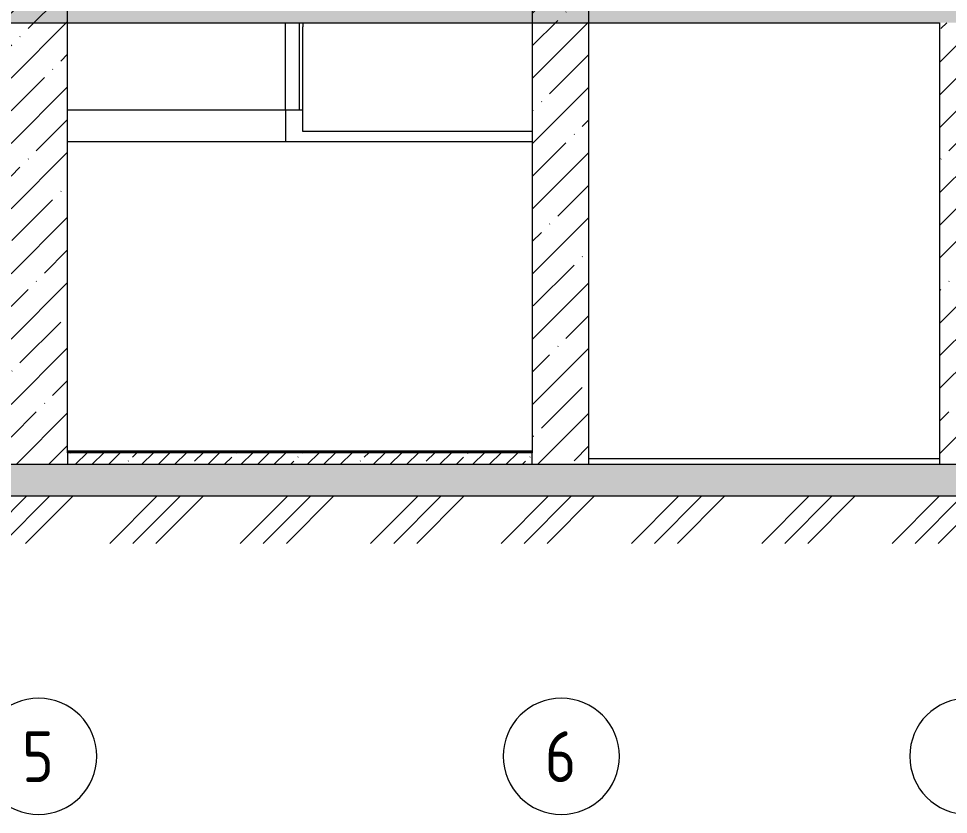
# Model space of a CAD drawing. Header units: millimetres. Extents: x -515342 to 330399, y -224905 to 507333.
# Drawn here: x 137073 to 143477, y 82231 to 87709 of the extents above; entities that cross this region are included whole.
import ezdxf

# ---------------------------------------------------------------- set-up
doc = ezdxf.new("R2010")
doc.units = ezdxf.units.MM
for name, color, linetype, lineweight in [('Лестницы', 7, 'Continuous', 0), ('Линии', 7, 'Continuous', 0), ('Оси', 7, 'Continuous', 0), ('Перекрытие', 7, 'Continuous', 0), ('Стены внутренние', 7, 'Continuous', 0), ('Стены несущие', 7, 'Continuous', 0), ('Узлы', 7, 'Continuous', 0)]:
    doc.layers.add(name, color=color, linetype=linetype, lineweight=lineweight)
doc.styles.add('GOST Common', font='', dxfattribs={"width": 0.9, "height": 350})
doc.styles.get('GOST Common').set_extended_font_data('GOST Common')
pattern_1 = [(45, (136801.12, 95610.5), (-224.5064, 224.5064), []), (45, (137025.63, 95610.5), (-224.5064, 224.5064), [396.875, -79.375, 3.353, -76.022])]

# ---------------------------------------------------------------- blocks, each defined once
blk = doc.blocks.new('Ось сетки - Круг_Ø8 мм-6577-О_АР_П_Разрез 1-1')
at = {"layer": 'Оси'}
for start, end in [(360, 180), (180, 360)]:
    blk.add_arc((0, -5400), 400, start, end, dxfattribs=at)

msp = doc.modelspace()

# ---------------------------------------------------------------- hatches: boundary and pattern name
at = {"layer": 'Перекрытие'}
h = msp.add_hatch(dxfattribs=at)
h.set_pattern_fill('FP_1', color=256, style=0, pattern_type=2)
h.set_pattern_definition(pattern_1)
h.paths.add_polyline_path([(88345.5296, 87681.3929), (189585.5296, 87681.3929), (189585.5296, 87901.3929), (88345.5296, 87901.3929)])
h = msp.add_hatch(dxfattribs=at)
h.set_pattern_fill('FP_1', color=256, style=0, pattern_type=2)
h.set_pattern_definition(pattern_1)
h.paths.add_polyline_path([(137410.5296, 84721.3929), (140610.5296, 84721.3929), (140610.5296, 84729.3929), (137410.5296, 84729.3929)])
h = msp.add_hatch(dxfattribs=at)
h.set_pattern_fill('FP_19', color=256, style=0, pattern_type=2)
h.set_pattern_definition([(45, (136801.12, 95610.5), (-114.0493, 114.0493), []), (45, (136915.17, 95610.5), (-114.0493, 114.0493), [201.613, -40.323, 3.353, -36.97])])
h.paths.add_polyline_path([(137410.5296, 84641.3929), (140610.5296, 84641.3929), (140610.5296, 84721.3929), (137410.5296, 84721.3929)])
h = msp.add_hatch(dxfattribs=at)
h.set_pattern_fill('FP_1', color=256, style=0, pattern_type=2)
h.set_pattern_definition(pattern_1)
h.paths.add_polyline_path([(188903.4654, 84421.3929), (189585.5296, 84421.3929), (189585.5296, 84641.3929), (88345.5296, 84641.3929), (88345.5296, 84421.3929), (185588.4, 84421.3929)])
at = {"layer": 'Стены внутренние'}
h = msp.add_hatch(dxfattribs=at)
h.set_pattern_fill('FP_1', color=256, style=0, pattern_type=2)
h.set_pattern_definition(pattern_1)
h.paths.add_polyline_path([(137020.5296, 84641.3929), (137410.5296, 84641.3929), (137410.5296, 101317.7385), (137020.5296, 101317.557), (137020.5296, 87050.9757)])
h.paths.add_polyline_path([(137296.4181, 88031.3929), (137124.6411, 88031.3929), (137124.6411, 101131.3929), (137296.4181, 101131.3929), (137296.4181, 88158.7262)])
h = msp.add_hatch(dxfattribs=at)
h.set_pattern_fill('FP_1', color=256, style=0, pattern_type=2)
h.set_pattern_definition(pattern_1)
h.paths.add_polyline_path([(141000.5296, 84641.3929), (141000.5296, 101317.7385), (140610.5296, 101317.7385), (140610.5296, 84641.3929), (140835.0172, 84641.3929)])
h = msp.add_hatch(dxfattribs=at)
h.set_pattern_fill('FP_1', color=256, style=0, pattern_type=2)
h.set_pattern_definition(pattern_1)
h.paths.add_polyline_path([(143805.5296, 84641.3929), (143805.5296, 87681.3929), (143415.5296, 87681.3929), (143415.5296, 84641.3929)])
h.paths.add_polyline_path([(143735.6994, 87901.3929), (143805.5296, 87901.3929), (143805.5296, 91081.3929), (143415.5296, 91081.3929), (143415.5296, 87901.3929)])
h.paths.add_polyline_path([(143805.5296, 91301.3929), (143805.5296, 94431.3929), (143415.5296, 94431.3929), (143415.5296, 91301.3929)])
h.paths.add_polyline_path([(143805.5296, 94651.3929), (143805.5296, 97731.3929), (143415.5296, 97731.3929), (143415.5296, 94651.3929)])
h.paths.add_polyline_path([(143415.5296, 97951.3929), (143805.5296, 97951.3929), (143805.5296, 101317.7385), (143415.5296, 101317.7385), (143415.5296, 98128.4808)])
at = {"layer": 'Узлы'}
h = msp.add_hatch(dxfattribs=at)
h.set_pattern_fill('FP_24', color=256, style=0, pattern_type=2)
h.set_pattern_definition([(45, (136801.1, 95610.5), (-449.013, 449.013), []), (45, (136959.9, 95610.5), (0, 898.0256), []), (45, (136642.4, 95610.5), (0, 898.0256), [])])
h.paths.add_polyline_path([(140835.0172, 84096.9743), (192218.5308, 84096.9743), (192218.5308, 86651.3929), (191985.5296, 86651.3929), (191985.5296, 84951.3929), (190085.5296, 84951.3929), (190085.5296, 84421.3929), (87850.5296, 84421.3929), (87850.5296, 87031.3929), (87745.5296, 87031.3929), (87745.5296, 88231.3929), (86136.4383, 88231.3929), (86136.4383, 84096.9743), (139177.4845, 84096.9743)])

# ---------------------------------------------------------------- linework, layer by layer
at = {"layer": 'Лестницы'}
for p, q in [((139029.7051, 87681.3929), (139029.7051, 87652.789)), ((139029.7051, 87497.6166), (139029.7051, 87652.789)), ((139029.7051, 87342.4442), (139029.7051, 87497.6166)), ((139029.7051, 87187.2718), (139029.7051, 87342.4442)), ((139029.7051, 87032.0993), (139029.7051, 87187.2718)), ((139029.7051, 86931.3929), (139029.7051, 87032.0993)), ((140610.5296, 86931.3929), (139029.7051, 86931.3929))]:
    msp.add_line(p, q, dxfattribs=at)
at = {"layer": 'Линии'}
msp.add_line((190085.5296, 84421.3929), (87850.5296, 84421.3929), dxfattribs=at)
at = {"layer": 'Перекрытие'}
for p, q in [((88345.5296, 87681.3929), (143415.5296, 87681.3929)), ((138910.5296, 87081.3929), (138910.5296, 86861.3929)), ((138910.5296, 87081.3929), (139029.7051, 87081.3929)), ((140610.5296, 86861.3929), (137410.5296, 86861.3929)), ((140610.5296, 84731.3929), (137410.5296, 84731.3929)), ((140610.5296, 84729.3929), (137410.5296, 84729.3929)), ((137410.5296, 84721.3929), (137410.5296, 84641.3929)), ((140610.5296, 84721.3929), (137410.5296, 84721.3929)), ((140610.5296, 84641.3929), (140610.5296, 84721.3929)), ((88345.5296, 84641.3929), (189585.5296, 84641.3929))]:
    msp.add_line(p, q, dxfattribs=at)
at = {"layer": 'Стены внутренние'}
for p, q in [((138910.5296, 87081.3929), (138910.5296, 87681.3929)), ((139008.0296, 87081.3929), (139008.0296, 87681.3929)), ((137410.5296, 87081.3929), (138910.5296, 87081.3929)), ((141000.5296, 84681.3929), (143415.5296, 84681.3929))]:
    msp.add_line(p, q, dxfattribs=at)
at = {"layer": 'Стены несущие'}
for p, q in [((137410.5296, 84721.3929), (137410.5296, 101317.7385)), ((140610.5296, 101317.7385), (140610.5296, 84721.3929)), ((141000.5296, 84641.3929), (141000.5296, 101317.7385)), ((143415.5296, 87681.3929), (143415.5296, 84641.3929))]:
    msp.add_line(p, q, dxfattribs=at)

# ---------------------------------------------------------------- block references
at = {"layer": 'Оси'}
for p in [(137210.5296, 88031.3929), (140810.5296, 88031.3929), (143610.5296, 88031.3929)]:
    msp.add_blockref('Ось сетки - Круг_Ø8 мм-6577-О_АР_П_Разрез 1-1', p, dxfattribs=at)

# ---------------------------------------------------------------- texts
at = {"layer": 'Оси', "char_height": 350, "width": 274.177125, "attachment_point": 1, "style": 'GOST Common'}
for s, insert in [('\\fGOST Common|b0|i0|c204|p34|;\\W.9;5', (137096.7489, 82803.9262)), ('\\fGOST Common|b0|i0|c204|p34|;\\W.9;6', (140696.7489, 82803.9262))]:
    msp.add_mtext(s, dxfattribs=dict(at, insert=insert))

doc.saveas('drawing.dxf')
